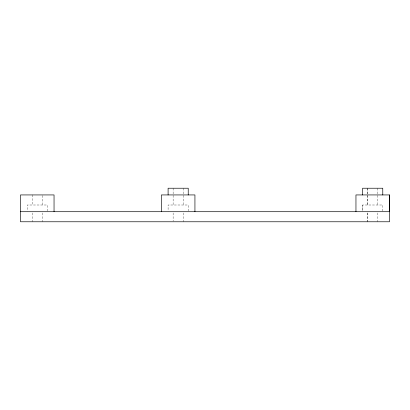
<?xml version="1.0" encoding="UTF-8"?>
<svg xmlns="http://www.w3.org/2000/svg" width="410" height="410" viewBox="0 0 410 410"><rect width="100%" height="100%" fill="white"/><g stroke="black" fill="none" stroke-linecap="round" stroke-linejoin="round"><path stroke-width="0.31" stroke-dasharray="2.05 1.54" d="M382.791 211.099L382.755 205L362.624 205L362.624 211.099M377.759 188.226L377.723 205M377.723 212.969L377.759 221.774M367.693 188.226L367.693 205M367.693 212.969L367.693 221.774M367.657 188.226L367.657 205M367.657 212.969L367.657 221.774M362.665 205L362.665 211.099M188.226 211.099L188.226 205L168.1 205L168.1 211.099M183.193 188.226L183.193 205M183.193 212.969L183.193 221.774M173.133 188.226L173.133 205M173.133 212.969L173.133 221.144M47.334 211.099L47.334 205L27.209 205L27.209 211.099M42.307 195.565L42.307 205M42.307 212.969L42.307 221.774M32.241 194.934L32.241 205M32.241 212.969L32.241 221.774"/><path stroke-width="0.61" d="M20.5 211.709L389.5 211.709M389.464 194.934L389.464 211.709M382.791 194.934L382.755 188.226L362.624 188.226L362.624 194.934M355.957 211.709L355.957 194.934L389.5 194.934L389.5 221.774L20.5 221.774L20.5 194.934L54.043 194.934L54.043 211.709M194.934 211.709L194.934 194.934L161.391 194.934L161.391 211.709M188.226 194.934L188.226 188.226L168.1 188.226L168.1 194.934"/></g></svg>
